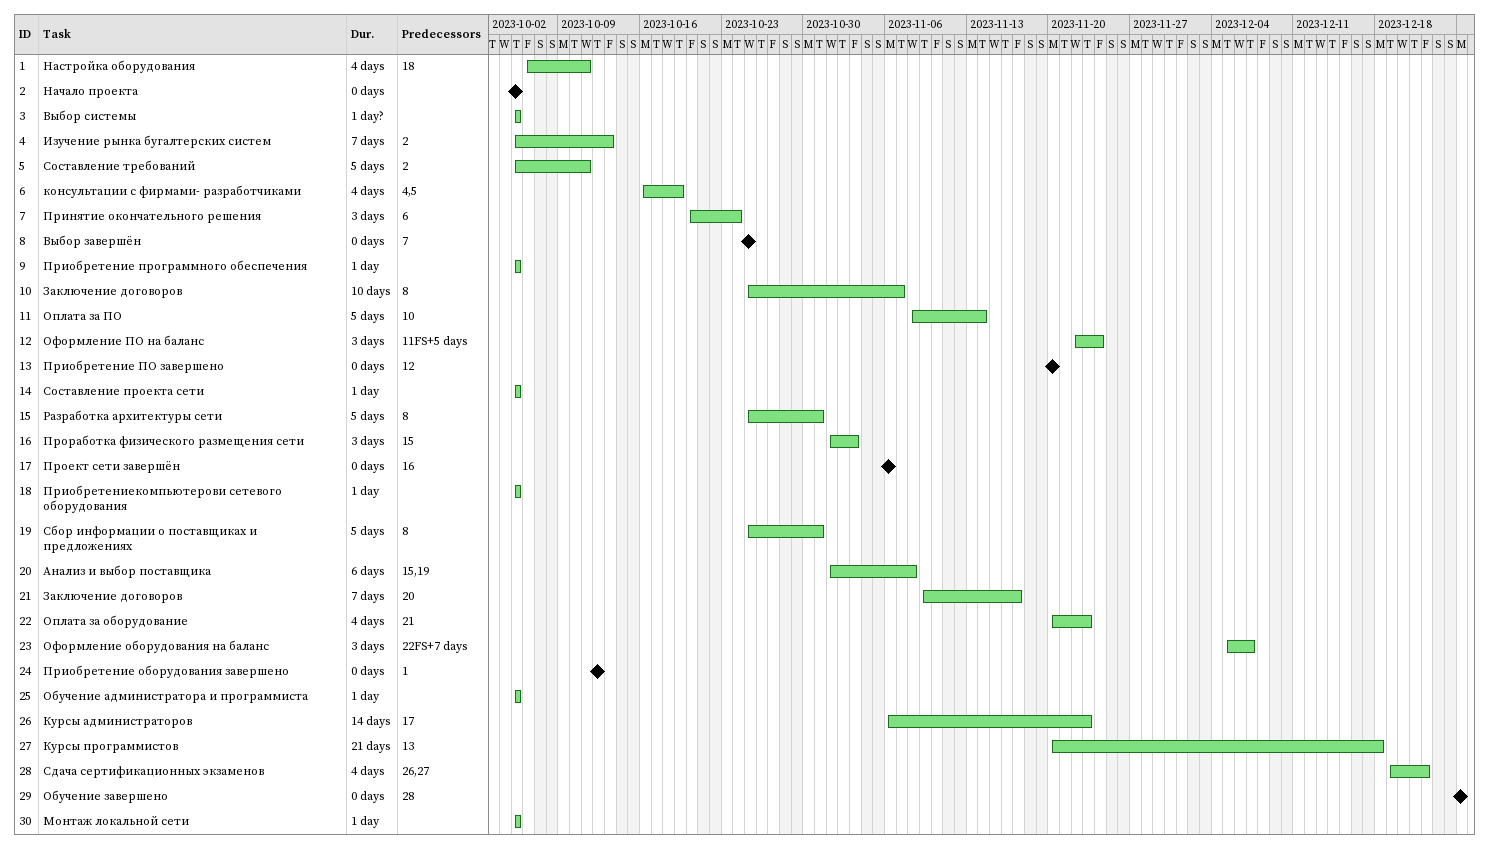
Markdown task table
| ID | Task | Duration | Start | Finish | Predecessors |
|---|---|---|---|---|---|
| 1 | Настройка оборудования | 4d | 2023-10-06 | 2023-10-11 | 18 |
| 2 | Начало проекта | 0d | 2023-10-05 | 2023-10-05 |  |
| 3 | Выбор системы | 1d? | 2023-10-05 | 2023-10-05 |  |
| 4 | Изучение рынка бугалтерских систем | 7d | 2023-10-05 | 2023-10-13 | 2 |
| 5 | Составление требований | 5d | 2023-10-05 | 2023-10-11 | 2 |
| 6 | консультации с фирмами- разработчиками | 4d | 2023-10-16 | 2023-10-19 | 4, 5 |
| 7 | Принятие окончательного решения | 3d | 2023-10-20 | 2023-10-24 | 6 |
| 8 | Выбор завершён | 0d | 2023-10-25 | 2023-10-25 | 7 |
| 9 | Приобретение программного обеспечения | 1d | 2023-10-05 | 2023-10-05 |  |
| 10 | Заключение договоров | 10d | 2023-10-25 | 2023-11-07 | 8 |
| 11 | Оплата за ПО | 5d | 2023-11-08 | 2023-11-14 | 10 |
| 12 | Оформление ПО на баланс | 3d | 2023-11-22 | 2023-11-24 | 11FS+5d |
| 13 | Приобретение ПО завершено | 0d | 2023-11-20 | 2023-11-20 | 12 |
| 14 | Составление проекта сети | 1d | 2023-10-05 | 2023-10-05 |  |
| 15 | Разработка архитектуры сети | 5d | 2023-10-25 | 2023-10-31 | 8 |
| 16 | Проработка физического размещения сети | 3d | 2023-11-01 | 2023-11-03 | 15 |
| 17 | Проект сети завершён | 0d | 2023-11-06 | 2023-11-06 | 16 |
| 18 | Приобретениекомпьютерови сетевого оборудования | 1d | 2023-10-05 | 2023-10-05 |  |
| 19 | Сбор информации о поставщиках и предложениях | 5d | 2023-10-25 | 2023-10-31 | 8 |
| 20 | Анализ и выбор поставщика | 6d | 2023-11-01 | 2023-11-08 | 15, 19 |
| 21 | Заключение договоров | 7d | 2023-11-09 | 2023-11-17 | 20 |
| 22 | Оплата за оборудование | 4d | 2023-11-20 | 2023-11-23 | 21 |
| 23 | Оформление оборудования на баланс | 3d | 2023-12-05 | 2023-12-07 | 22FS+7d |
| 24 | Приобретение оборудования завершено | 0d | 2023-10-12 | 2023-10-12 | 1 |
| 25 | Обучение администратора и программиста | 1d | 2023-10-05 | 2023-10-05 |  |
| 26 | Курсы администраторов | 14d | 2023-11-06 | 2023-11-23 | 17 |
| 27 | Курсы программистов | 21d | 2023-11-20 | 2023-12-18 | 13 |
| 28 | Сдача сертификационных экзаменов | 4d | 2023-12-19 | 2023-12-22 | 26, 27 |
| 29 | Обучение завершено | 0d | 2023-12-25 | 2023-12-25 | 28 |
| 30 | Монтаж локальной сети | 1d | 2023-10-05 | 2023-10-05 |  |
